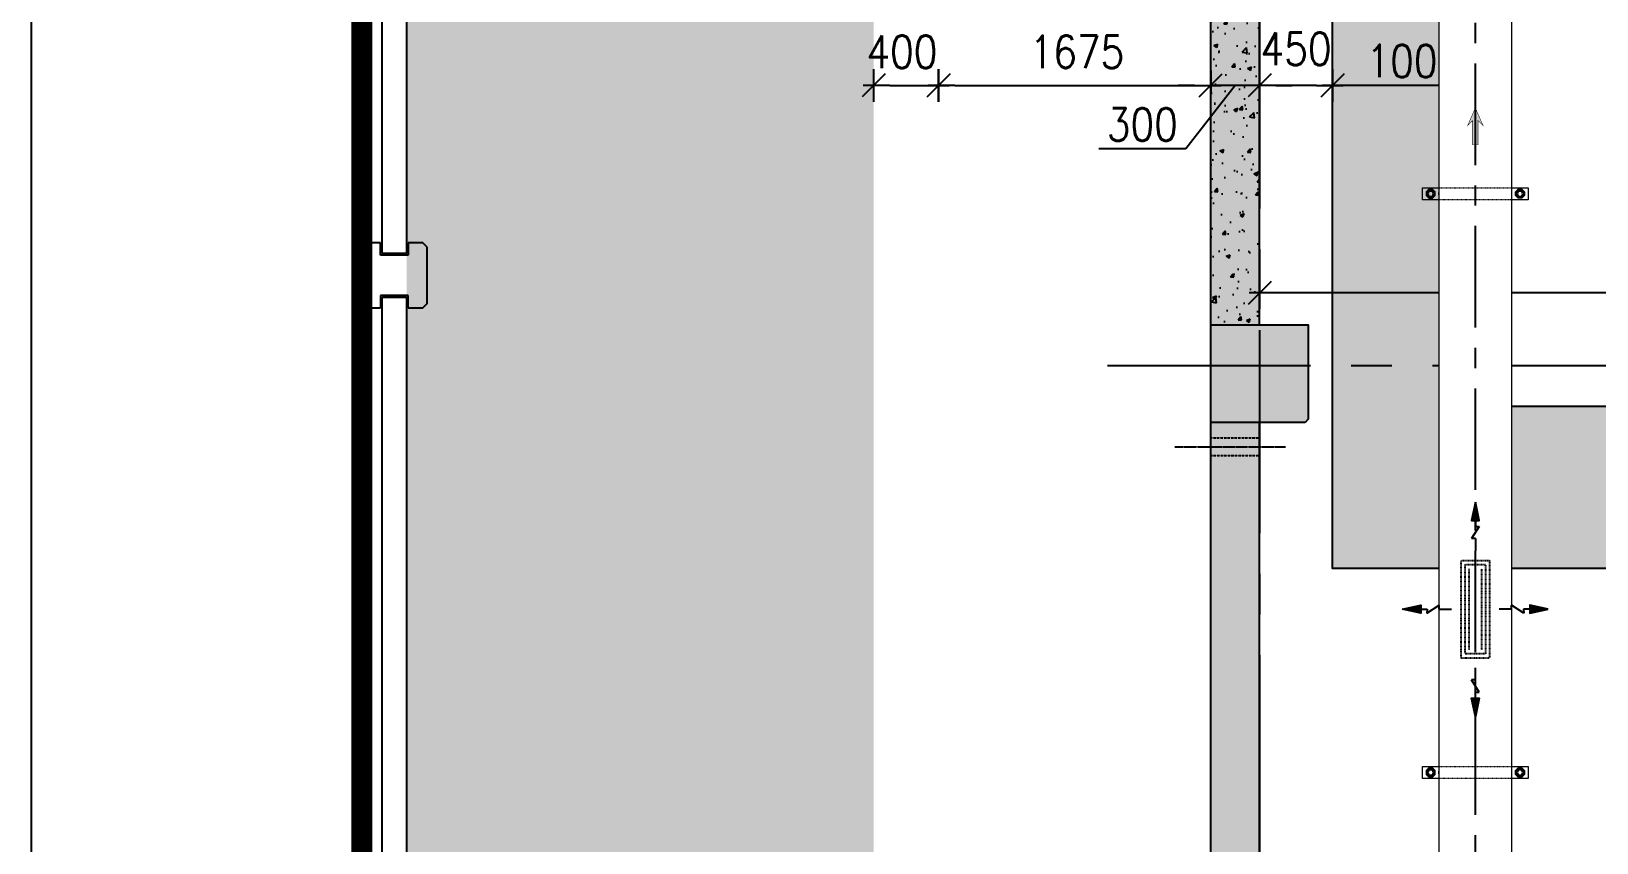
# Model space of a CAD drawing. Header units: metres. Extents: x 841183 to 1048542, y 259326 to 317714.
# Drawn here: x 844761 to 854395, y 295695 to 300690 of the extents above; entities that cross this region are included whole.
import ezdxf

# ---------------------------------------------------------------- set-up
doc = ezdxf.new("R2010")
doc.units = ezdxf.units.M
doc.set_wipeout_variables(frame=1)
doc.header["$PDMODE"] = 34
for name, pattern in [('CENTER', [2, 1.25, -0.25, 0.25, -0.25]), ('DASHED', [0.75, 0.5, -0.25]), ('HIDDEN', [0.375, 0.25, -0.125]), ('HIDDEN2', [0.1875, 0.125, -0.0625]), ('VILLA AXIS$0$CENTER', [2, 1.25, -0.25, 0.25, -0.25])]:
    doc.linetypes.add(name, pattern=pattern)
for name, color, linetype, lineweight in [('0_ARROW', 20, 'Continuous', 0), ('0_FA DUCT', 130, 'Continuous', 0), ('HANGER', 252, 'Continuous', 0)]:
    doc.layers.add(name, color=color, linetype=linetype, lineweight=lineweight)
for name, color, linetype, transparency in [('A-AXIS DIMENSION', 252, 'Continuous', 0.6), ('A-REFLECT DOWN', 252, 'Continuous', 0.6), ('CENTER LINE', 252, 'CENTER', 0.6), ('G-HATCH-COL-WALL', 253, 'Continuous', 0.6)]:
    doc.layers.add(name, color=color, linetype=linetype, transparency=transparency)
for name, color, linetype in [('A-AXIS LINE', 253, 'Continuous'), ('A-ELEV BAL', 252, 'Continuous'), ('A-SECT-PATT', 9, 'Continuous'), ('A-WALL-1', 252, 'Continuous'), ('F-PLOT LIMITS - Zoom', 1, 'Continuous'), ('G-COL', 252, 'Continuous'), ('G-RC-WALL', 252, 'Continuous'), ('PRE CAST WALL', 252, 'Continuous'), ('REVISION-CLOUD', 9, 'Continuous'), ('SLEEVE-DRAIN', 7, 'Continuous')]:
    doc.layers.add(name, color=color, linetype=linetype)
doc.layers.add('FAR', color=1, linetype='Continuous', true_color=0xff0000)
doc.layers.add('RAR', color=1, linetype='Continuous', true_color=0xff0000)
doc.styles.add('romans', font='romans.shx', dxfattribs={"width": 0.85})
doc.dimstyles.new('DIM-100', dxfattribs={"dimtxt": 200, "dimasz": 100, "dimexe": 50, "dimexo": 75, "dimgap": 50, "dimtad": 1, "dimdec": 0, "dimrnd": 5, "dimzin": 9, "dimdsep": 46, "dimtxsty": 'romans', "dimblk1": 'D-oblique', "dimblk2": 'D-oblique', "dimsah": 1, "dimcen": 100, "dimdle": 100, "dimclrd": 256, "dimclre": 256, "dimclrt": 131, "dimadec": 0, "dimazin": 0, "dimtfac": 1, "dimtdec": 0, "dimtofl": 0, "dimtmove": 2, "dimatfit": 3, "dimldrblk": 'OBLIQUE', "dimfxl": 100, "dimfxlon": 1, "dimtfillclr": 256, "dimtolj": 1, "dimtzin": 0, "dimarcsym": 0})

# ---------------------------------------------------------------- blocks, each defined once
blk = doc.blocks.new('D-oblique')
for p, q in [((0, -1), (0, 1)), ((-0.707, -0.707), (0.707, 0.707)), ((-1, 0), (0.647, 0))]:
    blk.add_line(p, q)
blk = doc.blocks.new('*D300')
at = {"layer": 'A-AXIS DIMENSION', "lineweight": -2, "transparency": 16777216}
for p, q in [((852769.8, 300264.1), (852769.8, 300407.2)), ((853769.8, 300264.1), (853769.8, 300407.2)), ((853669.8, 300357.2), (852869.8, 300357.2))]:
    blk.add_line(p, q, dxfattribs=at)
at = {"layer": 'Defpoints', "color": 0, "transparency": 16777216}
for p in [(852769.8, 300357.2), (852769.8, 300189.3, -68.1), (853769.8, 300189.3, -68.1)]:
    blk.add_point(p, dxfattribs=at)
at = {"layer": 'A-AXIS DIMENSION', "lineweight": -2, "transparency": 16777216, "xscale": 100, "yscale": 100, "zscale": 100, "rotation": 180}
blk.add_blockref('D-oblique', (852769.8, 300357.2), dxfattribs=at)
at = {"layer": 'A-AXIS DIMENSION', "lineweight": -2, "transparency": 16777216, "xscale": 100, "yscale": 100, "zscale": 100}
blk.add_blockref('D-oblique', (853769.8, 300357.2), dxfattribs=at)
at = {"layer": 'A-AXIS DIMENSION', "transparency": 16777216, "insert": (853269.8, 300507.2), "char_height": 200, "attachment_point": 5, "style": 'romans'}
blk.add_mtext('\\A1;1000', dxfattribs=at)
blk = doc.blocks.new('_OBLIQUE')
at = {"color": 0, "linetype": 'ByBlock'}
blk.add_line((-0.5, -0.5), (0.5, 0.5), dxfattribs=at)
blk = doc.blocks.new('*D304')
at = {"layer": 'A-AXIS DIMENSION', "lineweight": -2, "transparency": 16777216}
for p, q in [((852319.8, 298986.9), (852319.8, 299130.1)), ((887055.3, 299080.1), (852419.8, 299080.1)), ((887155.3, 298987.2), (887155.3, 299130.1))]:
    blk.add_line(p, q, dxfattribs=at)
at = {"layer": 'Defpoints', "color": 0, "transparency": 16777216}
for p in [(852319.8, 299080.1), (852319.8, 298912.2, -68.1), (887155.3, 298912.2)]:
    blk.add_point(p, dxfattribs=at)
at = {"layer": 'A-AXIS DIMENSION', "lineweight": -2, "transparency": 16777216, "xscale": 100, "yscale": 100, "zscale": 100, "rotation": 180}
blk.add_blockref('D-oblique', (852319.8, 299080.1), dxfattribs=at)
at = {"layer": 'A-AXIS DIMENSION', "lineweight": -2, "transparency": 16777216, "xscale": 100, "yscale": 100, "zscale": 100}
blk.add_blockref('D-oblique', (887155.3, 299080.1), dxfattribs=at)
at = {"layer": 'A-AXIS DIMENSION', "transparency": 16777216, "insert": (869737.6, 299230.1), "char_height": 200, "attachment_point": 5, "style": 'romans'}
blk.add_mtext('\\A1;34835', dxfattribs=at)
blk = doc.blocks.new('*D403')
at = {"layer": 'A-AXIS DIMENSION', "lineweight": -2, "transparency": 16777216}
for p, q in [((849944.8, 300448.2), (849944.8, 300307.2)), ((850344.8, 300448.2), (850344.8, 300307.2)), ((850044.8, 300357.2), (850244.8, 300357.2))]:
    blk.add_line(p, q, dxfattribs=at)
at = {"layer": 'Defpoints', "color": 0, "transparency": 16777216}
for p in [(849944.8, 301074.7, -279.9), (850344.8, 301074.7, -279.9), (850344.8, 300357.2)]:
    blk.add_point(p, dxfattribs=at)
at = {"layer": 'A-AXIS DIMENSION', "lineweight": -2, "transparency": 16777216, "xscale": 100, "yscale": 100, "zscale": 100, "rotation": 180}
blk.add_blockref('D-oblique', (849944.8, 300357.2), dxfattribs=at)
at = {"layer": 'A-AXIS DIMENSION', "lineweight": -2, "transparency": 16777216, "xscale": 100, "yscale": 100, "zscale": 100}
blk.add_blockref('D-oblique', (850344.8, 300357.2), dxfattribs=at)
at = {"layer": 'A-AXIS DIMENSION', "transparency": 16777216, "insert": (850119, 300563.7), "char_height": 200, "attachment_point": 5, "style": 'romans'}
blk.add_mtext('\\A1;400', dxfattribs=at)
blk = doc.blocks.new('*D404')
at = {"layer": 'A-AXIS DIMENSION', "lineweight": -2, "transparency": 16777216}
for p, q in [((850344.8, 300448.2), (850344.8, 300307.2)), ((852019.8, 300448.2), (852019.8, 300307.2)), ((850444.8, 300357.2), (851919.8, 300357.2))]:
    blk.add_line(p, q, dxfattribs=at)
at = {"layer": 'Defpoints', "color": 0, "transparency": 16777216}
for p in [(850344.8, 301074.7, -279.9), (852019.8, 301074.7, -279.9), (852019.8, 300357.2)]:
    blk.add_point(p, dxfattribs=at)
at = {"layer": 'A-AXIS DIMENSION', "lineweight": -2, "transparency": 16777216, "xscale": 100, "yscale": 100, "zscale": 100, "rotation": 180}
blk.add_blockref('D-oblique', (850344.8, 300357.2), dxfattribs=at)
at = {"layer": 'A-AXIS DIMENSION', "lineweight": -2, "transparency": 16777216, "xscale": 100, "yscale": 100, "zscale": 100}
blk.add_blockref('D-oblique', (852019.8, 300357.2), dxfattribs=at)
at = {"layer": 'A-AXIS DIMENSION', "transparency": 16777216, "insert": (851196, 300563.7), "char_height": 200, "attachment_point": 5, "style": 'romans'}
blk.add_mtext('\\A1;1675', dxfattribs=at)
blk = doc.blocks.new('A$C49d92894')
at = {"layer": 'A-AXIS LINE', "linetype": 'VILLA AXIS$0$CENTER', "ltscale": 3}
blk.add_line((-520.7, 17829.8, -106.5), (159.8, 17829.8, -106.5), dxfattribs=at)
at = {"layer": 'SLEEVE-DRAIN', "linetype": 'HIDDEN', "ltscale": 5, "elevation": -106.5}
blk.add_lwpolyline([(-299.2, 17884.8), (0.3, 17884.8), (0.3, 17774.8), (-299.2, 17774.8)], close=True, dxfattribs=at)
blk = doc.blocks.new('*D291')
at = {"layer": 'A-AXIS DIMENSION', "lineweight": -2, "transparency": 16777216}
for p, q in [((852319.8, 300264.1), (852319.8, 300407.2)), ((852769.8, 300264.1), (852769.8, 300407.2)), ((852669.8, 300357.2), (852419.8, 300357.2))]:
    blk.add_line(p, q, dxfattribs=at)
at = {"layer": 'Defpoints', "color": 0, "transparency": 16777216}
for p in [(852319.8, 300357.2), (852319.8, 300189.3, -68.1), (852769.8, 300189.3, -68.1)]:
    blk.add_point(p, dxfattribs=at)
at = {"layer": 'A-AXIS DIMENSION', "lineweight": -2, "transparency": 16777216, "xscale": 100, "yscale": 100, "zscale": 100, "rotation": 180}
blk.add_blockref('D-oblique', (852319.8, 300357.2), dxfattribs=at)
at = {"layer": 'A-AXIS DIMENSION', "lineweight": -2, "transparency": 16777216, "xscale": 100, "yscale": 100, "zscale": 100}
blk.add_blockref('D-oblique', (852769.8, 300357.2), dxfattribs=at)
at = {"layer": 'A-AXIS DIMENSION', "transparency": 16777216, "insert": (852544.8, 300582.2), "char_height": 200, "attachment_point": 5, "style": 'romans'}
blk.add_mtext('\\A1;450', dxfattribs=at)
blk = doc.blocks.new('*D292')
at = {"layer": 'A-AXIS DIMENSION', "lineweight": -2, "transparency": 16777216}
for p, q in [((852019.8, 300315.1), (852019.8, 300407.2)), ((852319.8, 300264.1), (852319.8, 300407.2)), ((851919.8, 300357.2), (851819.8, 300357.2)), ((852169.8, 300357.2), (851867, 299966.2)), ((852319.8, 300357.2), (852019.8, 300357.2)), ((852419.8, 300357.2), (852519.8, 300357.2)), ((851867, 299966.2), (851329.9, 299966.2))]:
    blk.add_line(p, q, dxfattribs=at)
at = {"layer": 'Defpoints', "color": 0, "transparency": 16777216}
for p in [(852019.8, 300357.2), (852019.8, 300189.3, -279.9), (852319.8, 300189.3, -68.1)]:
    blk.add_point(p, dxfattribs=at)
at = {"layer": 'A-AXIS DIMENSION', "lineweight": -2, "transparency": 16777216, "xscale": 100, "yscale": 100, "zscale": 100}
blk.add_blockref('D-oblique', (852019.8, 300357.2), dxfattribs=at)
at = {"layer": 'A-AXIS DIMENSION', "lineweight": -2, "transparency": 16777216, "xscale": 100, "yscale": 100, "zscale": 100, "rotation": 180}
blk.add_blockref('D-oblique', (852319.8, 300357.2), dxfattribs=at)
at = {"layer": 'A-AXIS DIMENSION', "transparency": 16777216, "insert": (851598.4, 300116.2), "char_height": 200, "attachment_point": 5, "style": 'romans'}
blk.add_mtext('\\A1;300', dxfattribs=at)
blk = doc.blocks.new('*D284')
at = {"layer": 'A-AXIS DIMENSION', "lineweight": -2, "transparency": 16777216}
for p, q in [((-45334.8, 300), (-45634.8, 300)), ((-45434.8, 50), (-45434.8, -49450)), ((-45334.8, -49700), (-45634.8, -49700))]:
    blk.add_line(p, q, dxfattribs=at)
at = {"layer": 'Defpoints', "color": 0, "transparency": 16777216}
for p in [(-44732, 300), (-45434.8, -49700), (-44732, -49700)]:
    blk.add_point(p, dxfattribs=at)
at = {"layer": 'A-AXIS DIMENSION', "lineweight": -2, "transparency": 16777216, "xscale": 250, "yscale": 250, "zscale": 250}
for p, rotation in [((-45434.8, 300), 90), ((-45434.8, -49700), 270)]:
    blk.add_blockref('D-oblique', p, dxfattribs=dict(at, rotation=rotation))
at = {"layer": 'A-AXIS DIMENSION', "color": 252, "transparency": 16777216, "insert": (-45734.8, -24700), "char_height": 500, "attachment_point": 5, "rotation": 90, "style": 'romans'}
blk.add_mtext('\\A1;50000', dxfattribs=at)
blk = doc.blocks.new('A$C56b1935b')
at = {"layer": 'A-WALL-1', "color": 252}
for p, q in [((-5199.4, -12595.9, 0), (-5224.4, -12620.9, 0)), ((-5224.4, -12620.9, 0), (-5224.4, -12970.9, 0)), ((-5109.4, -12595.9, 0), (-5199.4, -12595.9, 0)), ((-5109.4, -12670.9, 0), (-5109.4, -12595.9, 0)), ((-4849.4, -12595.9, 0), (-4939.4, -12595.9, 0)), ((-4939.4, -12595.9, 0), (-4939.4, -12670.9, 0)), ((-4824.4, -12620.9, 0), (-4849.4, -12595.9, 0)), ((-4824.4, -12620.9, 0), (-4824.4, -12970.9, 0)), ((-4939.4, -12670.9, 0), (-5109.4, -12670.9, 0)), ((-5224.4, -12970.9, 0), (-5199.4, -12995.9, 0)), ((-5199.4, -12995.9, 0), (-5109.4, -12995.9, 0)), ((-4939.4, -12920.9, 0), (-5109.4, -12920.9, 0)), ((-5109.4, -12920.9, 0), (-5109.4, -12995.9, 0)), ((-4939.4, -12995.9, 0), (-4939.4, -12920.9, 0)), ((-4939.4, -12995.9, 0), (-4849.4, -12995.9, 0)), ((-4849.4, -12995.9, 0), (-4824.4, -12970.9, 0)), ((-4824.4, -12970.9, 0), (-4849.4, -12995.9, 0))]:
    blk.add_line(p, q, dxfattribs=at)
at = {"layer": 'PRE CAST WALL', "color": 252}
for p, q in [((-5099.4, -12660.9, -41.6), (-5099.4, -8930.9, -41.6)), ((-4949.4, -8930.9, -41.6), (-4949.4, -12660.9, -41.6)), ((-4949.4, -12660.9, -41.6), (-5099.4, -12660.9, -41.6)), ((-5099.4, -16660.9, -41.6), (-5099.4, -12930.9, -41.6)), ((-5099.4, -12930.9, -41.6), (-4949.4, -12930.9, -41.6)), ((-4949.4, -12930.9, -41.6), (-4949.4, -16660.9, -41.6))]:
    blk.add_line(p, q, dxfattribs=at)
blk = doc.blocks.new('A$Cae2dabce')
at = {"layer": 'RAR', "ltscale": 20}
h = blk.add_hatch(color=256, dxfattribs=at)
h.dxf.hatch_style = 1
h.paths.add_polyline_path([(96.8, 62.3), (62.3, 96.8), (0, 0)])
for p in [(88.8, 123.3), (159.1, 159.1)]:
    blk.add_line(p, (176.3, 141.9), dxfattribs=at)
for points in [[(159.1, 159.1), (212.1, 212.1)], [(0, 0), (96.8, 62.3), (62.3, 96.8), (0, 0)], [(79.5, 79.5), (106.1, 106.1)], [(106.1, 106.1), (88.8, 123.3)]]:
    blk.add_lwpolyline(points, dxfattribs=at)
blk = doc.blocks.new('FAR')
at = {"layer": 'FAR', "linetype": 'DASHED', "ltscale": 0.00025}
for points in [[(300, 87.5), (300, -87.5), (-300, -87.5), (-300, 87.5)], [(0, 62.5), (275, 62.5), (275, -62.5), (0, -62.5), (-275, -62.5), (-275, 62.5)]]:
    blk.add_lwpolyline(points, close=True, dxfattribs=at)
for points in [[(-250, 37.5), (250, 37.5)], [(250, -37.5), (-250, -37.5)]]:
    blk.add_lwpolyline(points, dxfattribs=at)
at = {"layer": 'FAR'}
for p, rotation in [((0, 447.5), 224.9999999999922), ((-660, 0), 314.9999999999922)]:
    blk.add_blockref('A$Cae2dabce', p, dxfattribs=dict(at, rotation=rotation))
at = {"layer": 'FAR', "xscale": -1}
for p, rotation in [((660, 0), 45.00000000000784), ((0, -447.5), 315.0000000000078)]:
    blk.add_blockref('A$Cae2dabce', p, dxfattribs=dict(at, rotation=rotation))
blk = doc.blocks.new('0-ARROW-3')
at = {"layer": '0_ARROW', "true_color": 0xc8c8c8}
h = blk.add_hatch(dxfattribs=at)
h.set_pattern_fill('ANSI31', color=9)
h.set_pattern_definition([(45, (-4415, 43046), (-0.08838834765, 0.08838834765), [])])
h.paths.add_polyline_path([(-512, -108), (-711, -313), (0, 0), (-711, 313), (-512, 108), (-1490, 108), (-1490, -108)])
at = {"layer": '0_ARROW', "const_width": 20}
blk.add_lwpolyline([(-1490, -108), (-512, -108), (-711, -313), (0, 0), (-711, 313), (-512, 108), (-1490, 108)], close=True, dxfattribs=at)
blk = doc.blocks.new('*U278')
at = {"layer": 'HANGER', "ltscale": 20}
for points in [[(0, 75), (-200, 75), (-200, -75), (0, -75)], [(0, -15), (0, 15)], [(900, -75), (1100, -75), (1100, 75), (900, 75)], [(900, -15), (900, 15)]]:
    blk.add_lwpolyline(points, dxfattribs=at)
for points in [[(-77, 56), (-123, 56), (-156, 23), (-156, -23), (-123, -56), (-77, -56), (-44, -23), (-44, 23)], [(977, 56), (1023, 56), (1056, 23), (1056, -23), (1023, -56), (977, -56), (944, -23), (944, 23)]]:
    blk.add_lwpolyline(points, close=True, dxfattribs=at)
at = {"layer": 'HANGER', "linetype": 'HIDDEN', "ltscale": 0.0008}
for points in [[(900, 75), (0, 75)], [(0, -75), (900, -75)]]:
    blk.add_lwpolyline(points, dxfattribs=at)
at = {"layer": 'HANGER', "ltscale": 20}
for centre, radius in [((-100, 0), 45), ((-100, 0), 30), ((1000, 0), 45), ((1000, 0), 30)]:
    blk.add_circle(centre, radius, dxfattribs=at)
blk = doc.blocks.new('A$C5e30045e')
at = {"layer": 'A-REFLECT DOWN'}
h = blk.add_hatch(dxfattribs=at)
h.set_pattern_fill('ANSI33', color=256, scale=1000)
h.set_pattern_definition([(45, (-82657.94, 2849.75), (-176.776695, 176.776695), []), (45, (-82481.17, 2849.75), (-176.776695, 176.776695), [125, -62.5])])
edge = h.paths.add_edge_path()
edge.add_line((887268.9, 290052.2), (885855.3, 290052.2))
edge.add_line((885855.3, 290052.2), (885855.3, 297382.2))
edge.add_line((885855.3, 297382.2), (852769.8, 297382.2))
edge.add_line((852769.8, 297382.2), (852769.8, 308033.9))
edge.add_line((852769.8, 308033.9), (852369.8, 308033.9))
edge.add_line((852369.8, 308033.9), (852369.8, 309033.9))
edge.add_line((852369.8, 309033.9), (853769.8, 309033.9))
edge.add_line((853769.8, 309033.9), (853769.8, 298382.2))
edge.add_line((853769.8, 298382.2), (886855.3, 298382.2))
edge.add_line((886855.3, 298382.2), (886855.3, 291052.2))
edge.add_line((886855.3, 291052.2), (887155.3, 291052.2))
edge.add_line((887155.3, 291052.2), (887155.3, 290052.2))
at = {"layer": 'A-SECT-PATT'}
h = blk.add_hatch(dxfattribs=at)
h.set_pattern_fill('AR-CONC', color=256, scale=35, style=0)
h.set_pattern_definition([(50, (6540.5, 2761.75), (251.041064, -21.963247), [26.25, -288.75]), (355, (6540.5, 2761.75), (-48.56297, 263.26725), [21, -231]), (100.451444, (6561.42, 2759.92), (202.478096, 241.304), [22.30907, -245.39974]), (46.1842, (6540.5, 2831.75), (373.53447, -57.93175), [39.375, -433.125]), (96.635635, (6571.63, 2826.92), (327.13168, 340.94151), [33.46362, -368.09982]), (351.184164, (6540.5, 2831.75), (327.13168, 340.94151), [31.5, -346.5]), (21, (6575.5, 2814.25), (208.91747, -140.91661), [26.25, -288.75]), (326, (6575.5, 2814.25), (85.160366, 253.802516), [21, -231]), (71.451445, (6592.9, 2802.5), (294.07783, 112.885903), [22.30907, -245.39974]), (37.5, (6540.5, 2761.75), (4.255949, 116.512849), [0, -228.2, 0, -234.5, 0, -231.875]), (7.5, (6540.5, 2761.75), (92.074338, 138.0441), [0, -133.7, 0, -222.95, 0, -88.375]), (327.5, (6462.45, 2761.75), (186.837853, -7.894205), [0, -87.5, 0, -273, 0, -362.25]), (317.5, (6427.45, 2761.75), (204.11516, 35.036744), [0, -113.75, 0, -181.3, 0, -257.25])])
h.paths.add_polyline_path([(852319.8, 300882.2), (852019.8, 300882.2), (852019.8, 298882.2), (852319.8, 298882.2)])
h = blk.add_hatch(dxfattribs=at)
h.set_pattern_fill('AR-CONC', color=256, scale=35, style=0)
h.set_pattern_definition([(50, (17342.06, 65345.1), (251.041064, -21.963247), [26.25, -288.75]), (355, (17342.06, 65345.1), (-48.56297, 263.26725), [21, -231]), (100.451444, (17362.98, 65343.27), (202.478096, 241.304), [22.30907, -245.39974]), (46.1842, (17342.06, 65415.1), (373.53447, -57.93175), [39.375, -433.125]), (96.635635, (17373.2, 65410.27), (327.13168, 340.94151), [33.46362, -368.09982]), (351.184164, (17342.06, 65415.1), (327.13168, 340.94151), [31.5, -346.5]), (21, (17377.06, 65397.6), (208.91747, -140.91661), [26.25, -288.75]), (326, (17377.06, 65397.6), (85.160366, 253.802516), [21, -231]), (71.451445, (17394.47, 65385.86), (294.07783, 112.885903), [22.30907, -245.39974]), (37.5, (17342.06, 65345.1), (4.255949, 116.512849), [0, -228.2, 0, -234.5, 0, -231.875]), (7.5, (17342.06, 65345.1), (92.074338, 138.0441), [0, -133.7, 0, -222.95, 0, -88.375]), (327.5, (17264.01, 65345.1), (186.837853, -7.894205), [0, -87.5, 0, -273, 0, -362.25]), (317.5, (17229, 65345.1), (204.11516, 35.036744), [0, -113.75, 0, -181.3, 0, -257.25])])
h.paths.add_polyline_path([(886955.3, 289852.2), (879469.3, 289852.2), (879469.3, 289552.2), (886955.3, 289552.2)])
h.paths.add_polyline_path([(866559.9, 289852.2), (859859.9, 289852.2), (859859.9, 289552.2), (866559.9, 289552.2)])
h.paths.add_polyline_path([(859359.9, 289852.2), (852619.8, 289852.2), (852619.8, 289552.2), (859359.9, 289552.2)])
h.paths.add_polyline_path([(852319.8, 294877.3), (852019.8, 294877.3), (852019.8, 290152.2), (852319.8, 290152.2)])
h.paths.add_polyline_path([(852319.8, 298282.2), (852019.8, 298282.2), (852019.8, 296662.1), (852319.8, 296662.1)])
h.paths.add_polyline_path([(852319.8, 296662.1), (852019.8, 296662.1), (852019.8, 295477.3), (852319.8, 295477.3)])
h.paths.add_polyline_path([(878769.3, 289552.2), (878769.3, 289852.2), (874271.5, 289852.2), (874271.5, 289552.2)])
h.paths.add_polyline_path([(872375.3, 289852.2), (872375.3, 289552.2), (871675.3, 289552.2), (871675.3, 289852.2), (867059.9, 289852.2), (867059.9, 289552.2), (874243.9, 289552.2), (874243.9, 289852.2)])
at = {"layer": 'G-HATCH-COL-WALL'}
h = blk.add_hatch(color=256, dxfattribs=at)
h.dxf.hatch_style = 1
h.paths.add_polyline_path([(852319.8, 300882.2), (852019.8, 300882.2), (852019.8, 298882.2), (852319.8, 298882.2)])
h = blk.add_hatch(color=256, dxfattribs=at)
h.dxf.hatch_style = 1
h.paths.add_polyline_path([(852599.8, 298282.2), (852019.8, 298282.2), (852019.8, 298882.2), (852619.8, 298882.2), (852619.8, 298302.2)])
h = blk.add_hatch(color=256, dxfattribs=at)
h.dxf.hatch_style = 1
h.paths.add_polyline_path([(886955.3, 289852.2), (879469.3, 289852.2), (879469.3, 289552.2), (886955.3, 289552.2)])
h.paths.add_polyline_path([(866559.9, 289852.2), (859859.9, 289852.2), (859859.9, 289552.2), (866559.9, 289552.2)])
h.paths.add_polyline_path([(859359.9, 289852.2), (852619.8, 289852.2), (852619.8, 289552.2), (859359.9, 289552.2)])
h.paths.add_polyline_path([(852319.8, 294877.3), (852019.8, 294877.3), (852019.8, 290152.2), (852319.8, 290152.2)])
h.paths.add_polyline_path([(852319.8, 298282.2), (852019.8, 298282.2), (852019.8, 296662.1), (852319.8, 296662.1)])
h.paths.add_polyline_path([(852319.8, 296662.1), (852019.8, 296662.1), (852019.8, 295477.3), (852319.8, 295477.3)])
h.paths.add_polyline_path([(878769.3, 289552.2), (878769.3, 289852.2), (874271.5, 289852.2), (874271.5, 289552.2)])
h.paths.add_polyline_path([(872375.3, 289852.2), (872375.3, 289552.2), (871675.3, 289552.2), (871675.3, 289852.2), (867059.9, 289852.2), (867059.9, 289552.2), (874271.5, 289552.2), (874271.5, 289852.2)])
at = {"layer": 'A-AXIS LINE', "linetype": 'VILLA AXIS$0$CENTER', "ltscale": 1000, "extrusion": (1, 0, 0), "elevation": 852319.8}
blk.add_lwpolyline([(316849.6, -104.3), (289505.6, -117)], dxfattribs=at)
at = {"layer": 'A-AXIS LINE', "linetype": 'VILLA AXIS$0$CENTER', "ltscale": 1000, "extrusion": (0, 1, 0), "elevation": 298632.2}
blk.add_lwpolyline([(-851384.5, -206.9), (-900813.9, -97.9)], dxfattribs=at)
at = {"layer": 'A-ELEV BAL', "elevation": -97.9}
blk.add_lwpolyline([(887268.9, 290052.2), (885855.3, 290052.2), (885855.3, 297382.2), (852769.8, 297382.2), (852769.8, 308033.9), (852369.8, 308033.9), (852369.8, 309033.9), (853769.8, 309033.9), (853769.8, 298382.2), (886855.3, 298382.2), (886855.3, 291052.2), (887155.3, 291052.2), (887155.3, 290052.2)], dxfattribs=at)
at = {"layer": 'G-COL'}
for p, q in [((852019.8, 298882.2, -97.9), (852019.8, 300882.2, -97.9)), ((852319.8, 298882.2, -97.9), (852319.8, 300882.2, -97.9))]:
    blk.add_line(p, q, dxfattribs=at)
at = {"layer": 'G-COL', "elevation": -97.9}
blk.add_lwpolyline([(852599.8, 298282.2), (852019.8, 298282.2), (852019.8, 298882.2), (852619.8, 298882.2), (852619.8, 298302.2)], close=True, dxfattribs=at)
at = {"layer": 'G-RC-WALL'}
for p, q in [((852019.8, 290152.2, -97.9), (852019.8, 298282.2, -97.9)), ((852319.8, 295477.3, -97.9), (852319.8, 298282.2, -97.9))]:
    blk.add_line(p, q, dxfattribs=at)
at = {"layer": 'REVISION-CLOUD'}
blk.add_blockref('A$C49d92894', (852319.8, 280302.4, -97.9), dxfattribs=at)
at = {"layer": 'A-AXIS DIMENSION'}
for base, p1, p2, override, picture, middle in [((850344.8, 300357.2, 182), (849944.8, 301074.7, -97.9), (850344.8, 301074.7, -97.9), {"dimclrt": 256}, '*D403', (850119, 300563.7, 182)), ((852019.8, 300357.2, 182), (850344.8, 301074.7, -97.9), (852019.8, 301074.7, -97.9), {"dimclrt": 256}, '*D404', (851196, 300563.7, 182)), ((852019.8, 300357.2, 182), (852319.8, 300189.3, 114), (852019.8, 300189.3, -97.9), {"dimclrt": 256, "dimtmove": 1}, '*D292', (851817, 299966.2, 182))]:
    dim = blk.add_linear_dim(base=base, p1=p1, p2=p2, dimstyle='DIM-100', override=override, dxfattribs=at)
    dim.commit()
    dim.dimension.update_dxf_attribs({"geometry": picture, "text_midpoint": middle, "dimtype": 160})
for base, p1, p2, picture, middle in [((852319.8, 300357.2, 182), (852769.8, 300189.3, 114), (852319.8, 300189.3, 114), '*D291', (852544.8, 300582.2, 182)), ((852769.8, 300357.2, 182), (853769.8, 300189.3, 114), (852769.8, 300189.3, 114), '*D300', (853269.8, 300507.2, 182)), ((852319.7679, 299080.0994, -29.862), (887155.3454, 298912.1939, -29.862), (852319.7679, 298912.1939, -97.9153), '*D304', (869737.5567, 299230.0994, -29.862))]:
    dim = blk.add_linear_dim(base=base, p1=p1, p2=p2, dimstyle='DIM-100', override={"dimclrt": 256}, dxfattribs=at)
    dim.commit()
    dim.dimension.update_dxf_attribs({"geometry": picture, "text_midpoint": middle})
blk = doc.blocks.new('A$C10b3fa2f')
at = {"layer": 'F-PLOT LIMITS - Zoom', "color": 252, "linetype": 'HIDDEN2', "ltscale": 2500, "elevation": 74}
blk.add_lwpolyline([(-43400, 300, 100, 75, 0), (6600, 300, 128.5, 128.5, 0), (6600.1, -49700, 128.5, 128.5, 0), (-43400, -49700, 128.5, 128.5, 0)], format="xyseb", close=True, dxfattribs=at)
at = {"layer": 'A-AXIS DIMENSION', "color": 252}
dim = blk.add_linear_dim(base=(-45434.8, -49700, 74), p1=(-44732, 300, 74), p2=(-44732, -49700, 74), angle=90, dimstyle='DIM-100', override={"dimtxt": 500, "dimasz": 250, "dimexe": 200, "dimexo": 200, "dimrnd": 100, "dimdle": 200, "dimclrt": 252}, dxfattribs=at)
dim.commit()
dim.dimension.update_dxf_attribs({"geometry": '*D284', "text_midpoint": (-45734.8, -24700, 74)})
blk.add_blockref('A$C56b1935b', (-38175.6, 300, 6), dxfattribs=at)
at = {"layer": 'A-REFLECT DOWN'}
h = blk.add_hatch(dxfattribs=at)
h.set_pattern_fill('AR-HBONE', color=256, scale=75, style=0)
h.set_pattern_definition([(45, (-872853.3, -501345.44), (0, 424.26407), [900, -300]), (135, (-872641.16, -501133.3), (3e-14, 424.26407), [900, -300])])
h.paths.add_polyline_path([(-40951.9, -7637.1), (-40445.1, -7637.1), (-40278.2, -7926.1), (-40445.1, -8215.1), (-40951.9, -8215.1), (-41118.8, -7926.1)])
edge = h.paths.add_edge_path()
edge.add_line((-40250.6, -6912.7), (-42275.6, -6912.7))
edge.add_line((-42275.6, -6912.7), (-42275.6, -105.8))
edge.add_line((-42275.6, -105.8), (-42275.6, 38.9))
edge.add_line((-42275.6, 38.9), (-43125, 38.9))
edge.add_line((-43125, 38.9), (-43125, -30517.1))
edge.add_line((-43125, -30517.1), (-43000, -30517.1))
edge.add_line((-43000, -30517.1), (-43000, -32386.1))
edge.add_line((-43000, -32386.1), (-6450, -32386.1))
edge.add_arc((-6450, -25886.1), 6500, 270, 360)
edge.add_line((50, -25886.1), (50, -22117.5))
edge.add_line((50, -22117.5), (-3025.4, -22117.5))
edge.add_line((-3025.4, -22117.5), (-3025.4, -31367.5))
edge.add_line((-3025.4, -31367.5), (-37875.6, -31367.3))
edge.add_line((-37875.6, -31367.3), (-37875.6, -22117.5))
edge.add_line((-37875.6, -22117.5), (-40250.6, -22117.5))
edge.add_line((-40250.6, -22117.5), (-40250.6, -6912.7))

msp = doc.modelspace()

# ---------------------------------------------------------------- block references
at = {"color": 2}
msp.add_blockref('A$C5e30045e', (0, 0), dxfattribs=at)

# ---------------------------------------------------------------- next in the draw order: wipeouts: each hides what was drawn before it
at = {"color": 255}
msp.add_wipeout([(853873.2, 307227.4), (853423.2, 307227.4), (853423.2, 295550.5), (853348.2, 295050.5), (853348.2, 290866.2), (853348.9, 290267), (862029.8, 290267), (862529.8, 290342), (875060.2, 290342), (875060.2, 290792), (862529.8, 290792), (862029.8, 290867), (853948.2, 290867), (853948.2, 295050.5), (853873.2, 295550.5)], dxfattribs=at)

# ---------------------------------------------------------------- next in the draw order: block references
at = {"color": 2}
msp.add_blockref('A$C10b3fa2f', (890195.4, 311683.9, -56.5), dxfattribs=at)

# ---------------------------------------------------------------- next in the draw order: linework, layer by layer
at = {"layer": '0_FA DUCT'}
msp.add_lwpolyline([(853873.2, 295550.5), (853873.2, 307227.4), (853423.2, 307227.4), (853423.2, 295550.5)], dxfattribs=at)
at = {"layer": 'CENTER LINE', "ltscale": 500}
msp.add_lwpolyline([(853648.1, 290867), (853648.1, 307227.4)], dxfattribs=at)

# ---------------------------------------------------------------- next in the draw order: block references
at = {"layer": '0_ARROW', "xscale": 0.1524, "yscale": 0.1524, "zscale": 0.1524, "rotation": 90}
msp.add_blockref('0-ARROW-3', (853648.2, 300218.2), dxfattribs=at)
at = {"layer": 'FAR', "color": 2, "rotation": 270}
msp.add_blockref('FAR', (853648.1, 297131.9), dxfattribs=at)
at = {"layer": 'HANGER', "xscale": -0.5, "yscale": 0.5, "zscale": 0.5}
for p in [(853873.2, 299690.1, -29.9), (853873.2, 296126.9)]:
    msp.add_blockref('*U278', p, dxfattribs=at)

doc.saveas('drawing.dxf')
